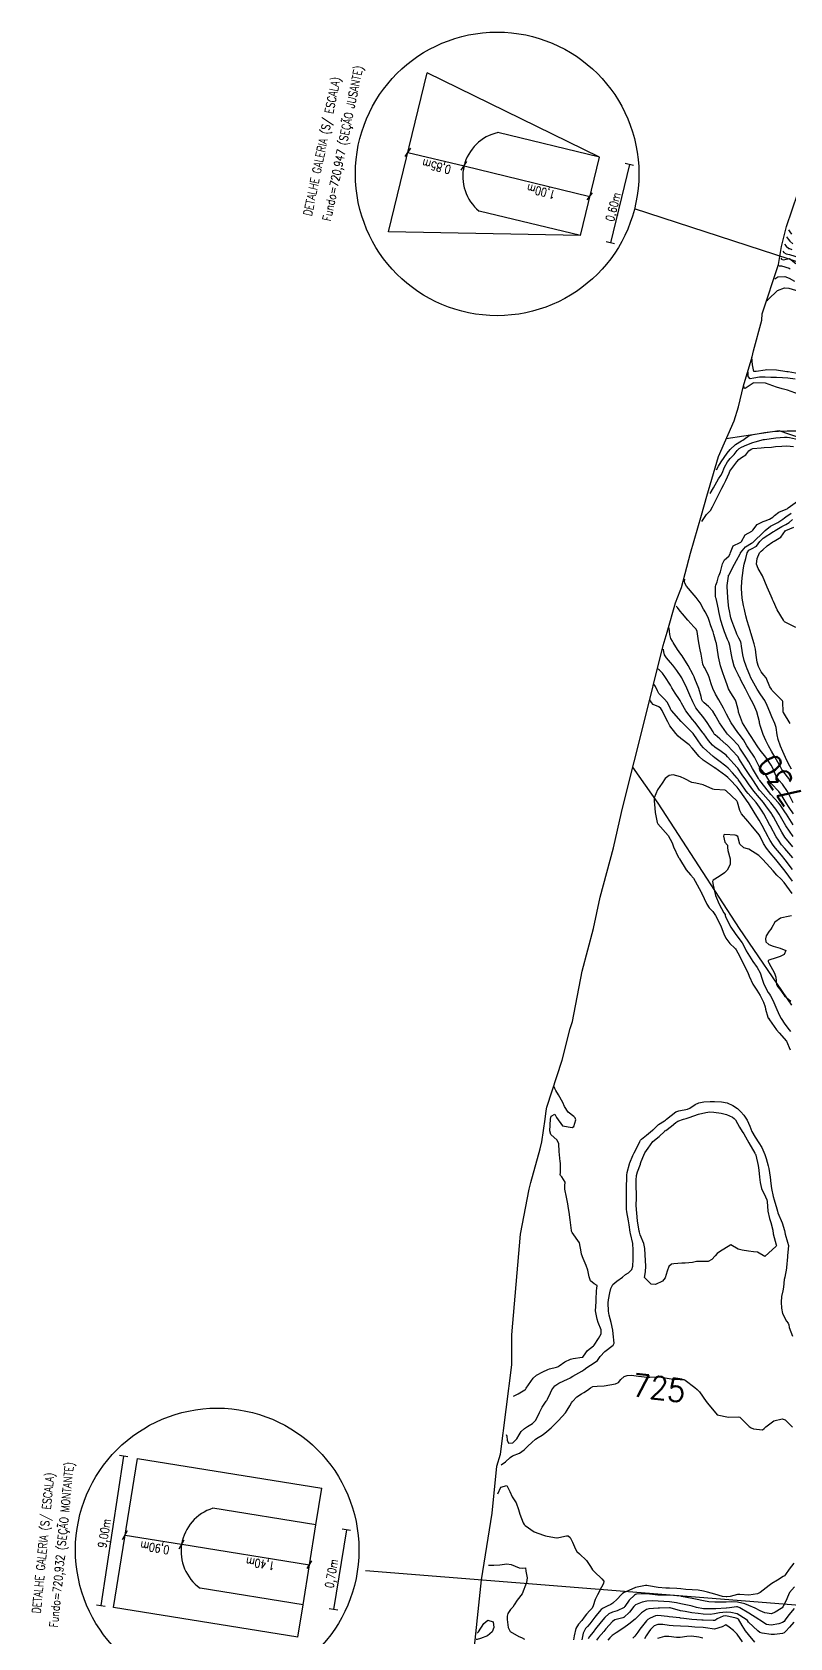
# Model space of a CAD drawing. Header units: metres. Extents: x 318500 to 325275, y 7408834 to 7428799.
# Drawn here: x 319852.5 to 319986.2, y 7413888.5 to 7414171.6 of the extents above; entities that cross this region are included whole.
import ezdxf
from ezdxf.enums import TextEntityAlignment as Align

# ---------------------------------------------------------------- set-up
doc = ezdxf.new("R2010")
doc.units = ezdxf.units.M
doc.header["$MEASUREMENT"] = 0
doc.linetypes.add('CONTINUO', pattern=[0])
for name, color, linetype in [('Area', 45, 'Continuous'), ('Cotas', 45, 'Continuous'), ('Curvas de Nivel 1m', 11, 'Continuous'), ('Curvas de Nivel 5m', 15, 'Continuous'), ('DETALHES', 45, 'Continuous'), ('TEXTO', 45, 'Continuous'), ('Vias Secundárias', 230, 'Continuous')]:
    doc.layers.add(name, color=color, linetype=linetype)
doc.styles.add('ROMANS', font='romans', dxfattribs={"height": 0.2})
doc.styles.add('Style-STANDARD', font='STANDARD.shx')

msp = doc.modelspace()

# ---------------------------------------------------------------- linework, layer by layer
at = {"layer": 'Area'}
msp.add_lwpolyline([(319930.2, 7413883.6), (319931.81, 7413898.71), (319933.71, 7413910.42), (319934.51, 7413918.71), (319935.14, 7413920.86), (319937.16, 7413936.62), (319937.17, 7413941.91), (319938.67, 7413959.66), (319940.22, 7413967.55), (319940.49, 7413968.73), (319942.14, 7413974.66), (319942.47, 7413975.91), (319943.07, 7413979.92), (319943.24, 7413981.36), (319943.36, 7413982.03), (319946.06, 7413990.33), (319947.47, 7413995.87), (319947.85, 7413997.13), (319949.59, 7414005.98), (319951.54, 7414013.53), (319952.72, 7414019.04), (319955.12, 7414027.72), (319956.48, 7414033.99), (319957.24, 7414036.86), (319960.29, 7414048.95), (319963.87, 7414063.4), (319964.55, 7414065.76), (319966.01, 7414070.94), (319966.86, 7414073.05), (319967.11, 7414073.67), (319968.65, 7414079.71), (319970.64, 7414086.4), (319971.57, 7414089.76), (319973.61, 7414096.72), (319976.4, 7414103.03), (319977.13, 7414105.47), (319978.05, 7414109.19), (319979.55, 7414114.29), (319979.76, 7414115.37), (319981.23, 7414120.79), (319981.31, 7414121.88), (319984.18, 7414130.59), (319984.72, 7414133.74), (319985.63, 7414137.26), (319987.6, 7414143.16)], dxfattribs=at)
at = {"layer": 'Curvas de Nivel 1m', "flags": 128}
for points, elevation in [([(319985.95, 7414136.7), (319986.19, 7414136.35), (319986.48, 7414135.96)], 723), ([(319985.61, 7414135.45), (319985.94, 7414134.99), (319986.17, 7414134.73), (319986.72, 7414134.23)], 724), ([(319984.62, 7414131.68), (319984.74, 7414131.52), (319985, 7414131.43), (319986.12, 7414131.67), (319987.25, 7414130.79)], 727), ([(319984.95, 7414132.93), (319985.14, 7414132.68), (319985.54, 7414132.48), (319986.13, 7414132.37), (319988, 7414131.76)], 726), ([(319983.53, 7414128.06), (319984.08, 7414128.43), (319985.31, 7414128.45), (319986.08, 7414128.16), (319987.05, 7414127.66)], 729), ([(319984.29, 7414130.42), (319984.33, 7414130.36), (319984.43, 7414130.33), (319984.75, 7414130.33), (319986.1, 7414129.94), (319986.27, 7414129.84)], 728), ([(319987.12, 7414110.37), (319985.84, 7414110.54), (319984.91, 7414110.62), (319983.84, 7414110.66), (319982.87, 7414110.68), (319981.84, 7414110.72), (319980.85, 7414110.73), (319979.84, 7414110.56), (319979.18, 7414110.43), (319978.87, 7414110.85), (319978.83, 7414111.67)], 729), ([(319987.71, 7414107.73), (319985.81, 7414108.43), (319984.82, 7414108.68), (319983.82, 7414108.95), (319981.9, 7414109.65), (319981.83, 7414109.66), (319979.87, 7414109.71), (319979.83, 7414109.71), (319979.73, 7414109.66), (319978.29, 7414108.72), (319978.16, 7414108.8), (319978.14, 7414109.07)], 728), ([(319972.16, 7414090.22), (319972.71, 7414091.22), (319973.6, 7414092.78), (319974.03, 7414093.41), (319974.25, 7414093.82), (319974.69, 7414094.87), (319975.19, 7414095.81), (319975.65, 7414096.39), (319976.35, 7414097.1), (319976.91, 7414097.78), (319977.28, 7414098.17), (319977.68, 7414098.4), (319978.63, 7414098.82), (319979.69, 7414099.23), (319980.1, 7414099.34), (319981.57, 7414099.72), (319981.7, 7414099.75), (319981.75, 7414099.76), (319983.7, 7414100.05), (319985.24, 7414100.13), (319985.7, 7414100.14), (319986.15, 7414100.11), (319987.7, 7414099.75)], 729), ([(319973.26, 7414094.38), (319973.63, 7414095.05), (319974.1, 7414095.82), (319975.16, 7414097.3), (319975.67, 7414097.98), (319976.59, 7414098.88), (319977.7, 7414099.52), (319977.88, 7414099.59), (319978.16, 7414099.77), (319979.05, 7414100.42), (319979.71, 7414100.62), (319980.76, 7414100.79), (319981.71, 7414100.94), (319983.14, 7414101.13), (319983.71, 7414101.19), (319984.18, 7414101.22), (319985.72, 7414101.26), (319987.31, 7414101.24)], 728), ([(319986.27, 7414039.65), (319984.92, 7414041.38), (319984.81, 7414041.55), (319984.75, 7414041.66), (319984.54, 7414042.05), (319983.64, 7414043.68), (319982.97, 7414044.78), (319982.44, 7414045.7), (319981.97, 7414046.68), (319981.51, 7414047.71), (319981.02, 7414049.13), (319980.86, 7414049.72), (319980.82, 7414049.94), (319980.35, 7414051.73), (319979.84, 7414052.97), (319979.44, 7414053.74), (319979.09, 7414054.38), (319978.37, 7414055.75), (319977.58, 7414057.31), (319977.35, 7414057.77), (319977.28, 7414057.91), (319977.14, 7414058.2), (319976.6, 7414059.22), (319976.38, 7414059.78), (319976.1, 7414060.87), (319975.89, 7414061.79), (319975.59, 7414063.42), (319975.51, 7414063.8), (319975.44, 7414064.01), (319975.23, 7414064.47), (319974.69, 7414065.81), (319974.36, 7414066.7), (319974.03, 7414067.81), (319973.68, 7414069.43), (319973.6, 7414069.82), (319973.31, 7414071.17), (319973.18, 7414071.68), (319973.14, 7414071.82), (319973.1, 7414072.05), (319973.09, 7414073.83), (319973.13, 7414074.06), (319973.36, 7414074.63), (319973.63, 7414075.57), (319973.72, 7414075.82), (319973.95, 7414076.39), (319974.35, 7414077.82), (319974.68, 7414078.54), (319975.42, 7414079.19), (319975.68, 7414079.55), (319975.75, 7414079.8), (319976.23, 7414081), (319977.46, 7414081.58), (319977.58, 7414081.65), (319977.69, 7414081.77), (319978.34, 7414082.9), (319979.48, 7414083.58), (319979.66, 7414083.75), (319980.46, 7414084.77), (319981.5, 7414085.26), (319981.84, 7414085.38), (319982.62, 7414085.7), (319983.19, 7414086.02), (319983.52, 7414086.32), (319984.28, 7414086.93), (319985.54, 7414087.44), (319985.7, 7414087.51), (319985.93, 7414087.66), (319987.55, 7414088.84)], 731), ([(319986.5, 7414041.64), (319985.9, 7414042.69), (319985.45, 7414043.65), (319984.97, 7414044.73), (319984.57, 7414045.67), (319984.16, 7414046.84), (319983.95, 7414047.68), (319983.76, 7414048.94), (319983.57, 7414049.68), (319983.05, 7414050.84), (319982.66, 7414051.7), (319982.22, 7414052.85), (319981.76, 7414053.71), (319981.09, 7414054.7), (319980.45, 7414055.73), (319979.56, 7414057.31), (319979.34, 7414057.74), (319979.14, 7414058.18), (319978.69, 7414059.28), (319978.51, 7414059.75), (319978.15, 7414060.78), (319977.89, 7414061.76), (319977.67, 7414063.31), (319977.63, 7414063.76), (319977.55, 7414064.09), (319977.23, 7414064.73), (319976.87, 7414065.41), (319976.72, 7414065.78), (319976.32, 7414066.85), (319975.96, 7414067.79), (319975.8, 7414068.31), (319975.49, 7414069.8), (319975.46, 7414069.96), (319975.31, 7414071.16), (319975.24, 7414071.8), (319975.24, 7414071.89), (319975.15, 7414073.8), (319975.16, 7414074), (319975.38, 7414075.62), (319975.4, 7414075.78), (319975.4, 7414075.8), (319975.42, 7414075.84), (319976.43, 7414077.78), (319976.77, 7414078.42), (319977.43, 7414079.57), (319977.49, 7414079.7), (319977.52, 7414079.77), (319978.39, 7414080.82), (319979.46, 7414081.44), (319979.65, 7414081.55), (319979.84, 7414081.74), (319981.48, 7414083.35), (319981.87, 7414083.71), (319982.76, 7414084.43), (319983.5, 7414084.79), (319984.11, 7414085.08), (319984.98, 7414085.68), (319985.28, 7414085.9), (319985.52, 7414086.09), (319986.45, 7414086.73)], 732), ([(319986.27, 7414049.65), (319985.06, 7414051.58), (319985.03, 7414051.66), (319984.95, 7414053.54), (319984.9, 7414053.66), (319983.11, 7414055.49), (319982.95, 7414055.69), (319982.68, 7414056.13), (319982.01, 7414057.71), (319981.64, 7414058.2), (319981.15, 7414058.79), (319980.66, 7414059.72), (319980.41, 7414060.49), (319980.27, 7414061.73), (319980.15, 7414062.79), (319979.91, 7414063.73), (319979.31, 7414065.67), (319979.28, 7414065.74), (319979.24, 7414065.87), (319978.66, 7414067.75), (319978.42, 7414068.62), (319978.18, 7414069.76), (319978.02, 7414070.48), (319977.78, 7414071.77), (319977.66, 7414073.46), (319977.67, 7414073.77), (319977.78, 7414075.36), (319977.84, 7414075.77), (319978.04, 7414077.11), (319978.15, 7414077.76), (319978.41, 7414078.76), (319978.69, 7414079.76), (319978.98, 7414080.21), (319979.44, 7414080.45), (319980.29, 7414080.9), (319980.93, 7414081.73), (319981.47, 7414082.31), (319983.29, 7414083.51), (319983.48, 7414083.6), (319983.53, 7414083.63), (319983.61, 7414083.69), (319984.77, 7414084.39), (319985.5, 7414084.76), (319986.07, 7414085.09), (319986.65, 7414085.65)], 733), ([(319987.25, 7414066.57), (319985.48, 7414067.45), (319985.27, 7414067.58), (319985.2, 7414067.66), (319985.08, 7414067.86), (319983.98, 7414069.68), (319983.31, 7414071.18), (319983.16, 7414071.54), (319983.09, 7414071.69), (319982.89, 7414072.13), (319982.18, 7414073.71), (319981.38, 7414075.72), (319980.63, 7414076.97), (319980.31, 7414077.74), (319980.42, 7414078.73), (319980.85, 7414079.73), (319981.14, 7414080.02), (319981.44, 7414080.28), (319982.19, 7414080.96), (319983.17, 7414081.69), (319983.46, 7414081.83), (319984.63, 7414082.52), (319985.41, 7414083.67), (319985.45, 7414083.71), (319985.48, 7414083.72), (319986.88, 7414084.26)], 734), ([(319986.82, 7414033.76), (319986.06, 7414034.87), (319985.57, 7414035.65), (319984.86, 7414036.85), (319984.23, 7414037.67), (319982.89, 7414039.09), (319982.47, 7414039.7), (319981.9, 7414040.69), (319981, 7414041.72), (319980.92, 7414041.83), (319979.99, 7414043.73), (319978.97, 7414045.21), (319978.62, 7414045.75), (319978.01, 7414046.77), (319977.25, 7414047.77), (319977, 7414048.07), (319975.83, 7414049.79), (319975.05, 7414051.32), (319974.82, 7414051.8), (319974.51, 7414052.36), (319973.7, 7414053.81), (319973.1, 7414054.86), (319972.62, 7414055.83), (319972.31, 7414056.64), (319971.94, 7414057.84), (319971.73, 7414058.42), (319971.16, 7414059.53), (319971.04, 7414059.73), (319970.98, 7414059.85), (319970.88, 7414060.14), (319970.54, 7414061.86), (319970.4, 7414062.67), (319970.16, 7414063.87), (319970.03, 7414064.67), (319969.85, 7414065.87), (319969.65, 7414066.28), (319969.25, 7414066.72), (319968.18, 7414067.89), (319967.29, 7414068.99), (319966.88, 7414069.49), (319966.38, 7414070.09), (319966.12, 7414070.37)], 729), ([(319986.79, 7414031.79), (319985.6, 7414033.65), (319985.29, 7414034.12), (319984.83, 7414034.8), (319984.47, 7414035.3), (319984.19, 7414035.67), (319982.86, 7414037.17), (319982.41, 7414037.7), (319980.9, 7414039.6), (319980.81, 7414039.72), (319980.65, 7414039.98), (319979.61, 7414041.73), (319978.94, 7414042.92), (319978.44, 7414043.75), (319977.4, 7414045.34), (319977.12, 7414045.77), (319977.06, 7414045.85), (319976.98, 7414045.95), (319976.09, 7414046.88), (319975.19, 7414047.8), (319975, 7414048.02), (319973.78, 7414049.81), (319973.05, 7414051.15), (319972.64, 7414051.83), (319971.87, 7414052.64), (319971.07, 7414053.31), (319970.82, 7414053.6), (319970.69, 7414053.86), (319970.53, 7414054.42), (319970.12, 7414055.86), (319969.45, 7414057.56), (319969.32, 7414057.88), (319969.27, 7414058), (319969.14, 7414058.25), (319968.27, 7414059.89), (319967.19, 7414061.6), (319966.98, 7414061.9), (319966.37, 7414062.74), (319965.63, 7414063.92), (319965.48, 7414064.18), (319965.23, 7414064.64), (319965.03, 7414065.34), (319964.89, 7414066.51)], 728), ([(319986.76, 7414029.77), (319985.52, 7414031.65), (319984.81, 7414032.83), (319984.3, 7414033.67), (319983.7, 7414034.55), (319982.85, 7414035.69), (319981.02, 7414037.72), (319980.87, 7414037.91), (319979.65, 7414039.73), (319978.91, 7414040.85), (319978.54, 7414041.37), (319978.29, 7414041.75), (319977.23, 7414043.48), (319977.06, 7414043.77), (319976.95, 7414043.91), (319975.18, 7414045.8), (319975.08, 7414045.9), (319974.98, 7414045.99), (319973.85, 7414046.96), (319973, 7414047.67), (319972.92, 7414047.75), (319972.87, 7414047.82), (319972.66, 7414048.17), (319971.64, 7414049.84), (319971.04, 7414050.67), (319970.03, 7414051.87), (319969.62, 7414052.43), (319969.08, 7414053.49), (319968.9, 7414053.88), (319968.74, 7414054.22), (319968.03, 7414055.89), (319967.14, 7414057.71), (319967.02, 7414057.9), (319966.24, 7414059.01), (319965.57, 7414059.92), (319965.17, 7414060.4), (319964.46, 7414061.22), (319964.11, 7414061.79), (319963.97, 7414062.27), (319963.9, 7414062.77)], 727), ([(319986.74, 7414027.93), (319985.33, 7414029.65), (319984.77, 7414030.48), (319984.12, 7414031.67), (319983.32, 7414033.18), (319983.03, 7414033.69), (319982.95, 7414033.82), (319982.82, 7414033.98), (319982.1, 7414034.97), (319981.55, 7414035.71), (319980.85, 7414036.54), (319979.83, 7414037.73), (319978.89, 7414039.05), (319978.42, 7414039.75), (319977.79, 7414040.64), (319977.01, 7414041.77), (319976.92, 7414041.89), (319975.23, 7414043.8), (319974.95, 7414044.06), (319974.08, 7414044.7), (319972.97, 7414045.48), (319972.58, 7414045.83), (319971.84, 7414046.69), (319971, 7414047.82), (319970.91, 7414047.94), (319969.46, 7414049.87), (319969.04, 7414050.38), (319967.85, 7414051.89), (319967.07, 7414053.25), (319966.86, 7414053.69), (319966.74, 7414053.91), (319966, 7414055.01), (319965.41, 7414055.93), (319965.12, 7414056.4), (319964.15, 7414057.94), (319963.71, 7414058.52), (319963.15, 7414059.11), (319962.98, 7414059.27)], 726), ([(319986.68, 7414023.94), (319985.39, 7414025.65), (319984.72, 7414026.45), (319983.66, 7414027.68), (319983.27, 7414028.2), (319982.75, 7414029.01), (319982.5, 7414029.44), (319982.36, 7414029.7), (319981.93, 7414030.55), (319981.32, 7414031.71), (319980.8, 7414032.61), (319980.08, 7414033.73), (319978.88, 7414035.7), (319978.85, 7414035.74), (319977.44, 7414037.76), (319976.88, 7414038.46), (319975.59, 7414039.79), (319975.25, 7414040.14), (319974.91, 7414040.44), (319972.95, 7414041.82), (319972.92, 7414041.84), (319972.86, 7414041.89), (319970.94, 7414043.2), (319970.18, 7414043.86), (319968.97, 7414045.34), (319968.43, 7414045.89), (319966.99, 7414047.01), (319966.52, 7414047.44), (319966.11, 7414047.91), (319965.02, 7414049.28), (319964.67, 7414049.94), (319964.35, 7414050.63), (319963.69, 7414051.95), (319963.44, 7414052.33), (319963.07, 7414052.61), (319962.12, 7414053.02), (319961.77, 7414053.36), (319961.64, 7414053.65), (319961.54, 7414053.79)], 724), ([(319986.66, 7414021.88), (319985.35, 7414023.65), (319984.69, 7414024.5), (319983.72, 7414025.67), (319982.73, 7414026.85), (319982.06, 7414027.7), (319981.55, 7414028.51), (319980.96, 7414029.72), (319980.76, 7414030.05), (319979.4, 7414031.73), (319978.8, 7414032.44), (319977.66, 7414033.76), (319977.36, 7414034.3), (319976.98, 7414035.77), (319976.84, 7414036.04), (319974.95, 7414037.8), (319974.87, 7414037.86), (319974.77, 7414037.9), (319972.87, 7414038), (319972.61, 7414038.09), (319970.89, 7414038.88), (319969.64, 7414039.12), (319968.89, 7414039.28), (319967.66, 7414039.89), (319966.9, 7414040.29), (319965.59, 7414040.6), (319964.91, 7414040.51), (319964.2, 7414039.94), (319963.7, 7414039.13), (319962.87, 7414037.96), (319962.26, 7414036.55), (319962.27, 7414035.97), (319962.34, 7414035.47), (319962.44, 7414033.96), (319962.79, 7414032.23), (319962.94, 7414031.96), (319964.76, 7414029.93), (319965.45, 7414028.62), (319965.69, 7414027.92), (319966.58, 7414026.03), (319966.66, 7414025.9), (319966.71, 7414025.82), (319967.9, 7414023.89), (319968.67, 7414022.99), (319969.21, 7414022.42), (319969.51, 7414021.87), (319970.57, 7414019.92), (319970.61, 7414019.85), (319970.63, 7414019.8), (319971.57, 7414017.84), (319971.96, 7414017.19), (319972.59, 7414016.5), (319973.09, 7414015.81), (319973.68, 7414014.69), (319974.06, 7414013.8), (319974.53, 7414012.58), (319974.92, 7414011.79), (319975.61, 7414010.88), (319976.5, 7414010.07), (319976.64, 7414009.91), (319976.73, 7414009.77), (319977.05, 7414009.21), (319977.81, 7414007.75), (319978.45, 7414006.43), (319978.79, 7414005.74), (319979.04, 7414005.13), (319979.68, 7414003.73), (319980.4, 7414002.66), (319980.98, 7414001.71), (319981.55, 7414000.53), (319981.83, 7413999.7), (319981.93, 7413999.28), (319982.34, 7413997.9), (319982.39, 7413997.74), (319982.41, 7413997.69), (319982.59, 7413997.43), (319983.83, 7413995.67), (319984.3, 7413995.14), (319985.61, 7413993.65), (319986.27, 7413992.15)], 723), ([(319986.63, 7414019.7), (319985.2, 7414021.65), (319984.67, 7414022.24), (319983.91, 7414022.91), (319983.25, 7414023.68), (319982.69, 7414024.35), (319981.41, 7414025.71), (319980.72, 7414026.39), (319978.97, 7414027.51), (319978.74, 7414027.59), (319978.07, 7414027.75), (319977.36, 7414028.37), (319977.01, 7414029.77), (319976.76, 7414029.93), (319976.57, 7414029.96), (319974.76, 7414030.12), (319974.54, 7414030.03), (319974.49, 7414029.8), (319974.75, 7414028.75), (319975.19, 7414028.24), (319975.2, 7414027.79), (319975.26, 7414027.26), (319975.69, 7414025.79), (319975.69, 7414024.79), (319975.12, 7414023.79), (319974.68, 7414023.32), (319973.76, 7414022.71), (319972.66, 7414022.07), (319972.55, 7414021.82), (319972.65, 7414021.14), (319972.94, 7414019.82), (319973.08, 7414019.36), (319973.75, 7414017.81), (319974.58, 7414016.27), (319974.77, 7414015.98), (319974.79, 7414015.8), (319974.89, 7414015.49), (319975.79, 7414013.78), (319976.53, 7414012.63), (319977.22, 7414011.76), (319977.77, 7414011), (319978.43, 7414009.74), (319978.5, 7414009.61), (319979.68, 7414007.73), (319980.45, 7414006.65), (319980.99, 7414005.71), (319981.31, 7414004.59), (319981.59, 7414003.7), (319982.4, 7414002.25), (319982.64, 7414001.93), (319982.79, 7414001.68), (319983.19, 7414000.87), (319983.75, 7413999.67), (319983.93, 7413999.24), (319984.35, 7413998.21), (319984.64, 7413997.66), (319985.3, 7413996.67), (319986.09, 7413995.64), (319986.31, 7413995.34)], 722), ([(319986.47, 7414015.75), (319985.9, 7414015.65), (319984.8, 7414015.43), (319984.58, 7414015.37), (319983.58, 7414014.66), (319983, 7414013.68), (319982.82, 7414013.41), (319982.54, 7414013.06), (319982.02, 7414012.2), (319981.88, 7414011.7), (319981.97, 7414011.15), (319982.51, 7414010.73), (319983.25, 7414010.42), (319984.5, 7414010.04), (319985.5, 7414009.65), (319985.2, 7414008.94), (319984.48, 7414008.61), (319983.8, 7414008.35), (319982.47, 7414007.92), (319982.36, 7414007.81), (319982.38, 7414007.69), (319982.47, 7414007.44), (319983.49, 7414005.67), (319983.72, 7414004.96), (319983.85, 7414003.67), (319984.04, 7414003.29), (319984.41, 7414002.81), (319985.24, 7414001.65), (319986.38, 7414000.73)], 721), ([(319937.44, 7413931.08), (319938.25, 7413931.46), (319939.46, 7413932.16), (319939.51, 7413932.19), (319939.56, 7413932.25), (319939.7, 7413932.49), (319940.9, 7413934.23), (319941.49, 7413934.76), (319942.65, 7413935.36), (319943.5, 7413935.75), (319943.83, 7413935.87), (319945.03, 7413936.17), (319945.38, 7413936.3), (319945.51, 7413936.4), (319946.53, 7413937.15), (319947.53, 7413937.6), (319947.96, 7413937.71), (319949.54, 7413937.92), (319949.67, 7413937.97), (319949.79, 7413938.11), (319950.52, 7413939.13), (319951.56, 7413939.96), (319951.69, 7413940.09), (319952.45, 7413941.21), (319952.9, 7413942.07), (319952.9, 7413942.77), (319952.41, 7413944.08), (319952.19, 7413944.64), (319951.92, 7413946.09), (319952.02, 7413947.73), (319952.04, 7413948.08), (319952.08, 7413949.69), (319952.16, 7413950.08), (319952.19, 7413950.57), (319951.71, 7413950.87), (319951.03, 7413951.42), (319950.81, 7413952.1), (319950.55, 7413953.29), (319950.3, 7413954.11), (319949.77, 7413955.37), (319949.46, 7413956.12), (319949.38, 7413956.53), (319949.1, 7413958.13), (319947.83, 7413959.94), (319947.71, 7413960.14), (319947.69, 7413960.29), (319947.47, 7413962.15), (319947.25, 7413963.53), (319947.17, 7413964.15), (319947.05, 7413964.99), (319946.81, 7413966.16), (319946.5, 7413967.59), (319946.52, 7413968.16), (319946.58, 7413968.8), (319945.96, 7413969.72), (319945.73, 7413969.95), (319945.69, 7413970.17), (319945.72, 7413970.42), (319945.74, 7413972.17), (319945.71, 7413972.46), (319945.5, 7413974.18), (319945.43, 7413975.58), (319945.15, 7413976.18), (319944.05, 7413977.18), (319943.88, 7413977.83), (319944, 7413979.9), (319944.1, 7413980.44), (319944.73, 7413980.81), (319945.02, 7413980.19), (319946.08, 7413978.76), (319947.8, 7413978.42), (319948.08, 7413978.64), (319948.45, 7413979.78), (319948.34, 7413980.14), (319948.1, 7413980.38), (319947.11, 7413981.15), (319946.47, 7413982.16), (319946.13, 7413982.87), (319945.41, 7413984.18), (319944.95, 7413984.97), (319944.74, 7413985.34), (319944.63, 7413985.58)], 723), ([(319936.16, 7413924.3), (319936.28, 7413924), (319936.36, 7413923.34), (319936.58, 7413922.78), (319937.33, 7413922.84), (319938.04, 7413923.56), (319938.46, 7413924.26), (319938.79, 7413924.82), (319939.37, 7413925.38), (319939.9, 7413925.72), (319940.78, 7413926.23), (319941.39, 7413926.85), (319942.05, 7413928.21), (319942.5, 7413929.11), (319943.23, 7413930.19), (319943.31, 7413930.32), (319943.44, 7413930.53), (319944, 7413931.64), (319944.22, 7413932.18), (319944.73, 7413932.91), (319945.47, 7413933.39), (319947.1, 7413934.15), (319947.37, 7413934.26), (319947.48, 7413934.31), (319947.93, 7413934.58), (319949.5, 7413935.48), (319949.89, 7413935.72), (319950.41, 7413936.1), (319951.05, 7413936.56), (319951.52, 7413936.83), (319952.25, 7413937.35), (319952.76, 7413938.07), (319953.55, 7413938.95), (319955.01, 7413940.04), (319955.19, 7413940.41), (319955.05, 7413942.04), (319954.96, 7413942.68), (319954.71, 7413944.05), (319954.35, 7413945.33), (319954.21, 7413946.05), (319954.18, 7413947.54), (319954.22, 7413948.05), (319954.45, 7413949.29), (319954.63, 7413950.05), (319954.99, 7413950.77), (319955.71, 7413951.32), (319956.7, 7413952.03), (319957.24, 7413952.5), (319957.73, 7413952.84), (319958.32, 7413953.42), (319958.53, 7413954), (319958.59, 7413955.17), (319958.59, 7413956), (319958.58, 7413956.79), (319958.48, 7413958), (319958.07, 7413959.77), (319958.01, 7413960.01), (319957.85, 7413961.26), (319957.73, 7413962.01), (319957.43, 7413963.57), (319957.39, 7413964.02), (319957.39, 7413964.52), (319957.36, 7413966.02), (319957.36, 7413966.58), (319957.4, 7413968.02), (319957.43, 7413969.49), (319957.44, 7413970.02), (319957.49, 7413970.49), (319957.9, 7413972.01), (319957.92, 7413972.08), (319957.99, 7413972.22), (319958.52, 7413973.5), (319958.73, 7413974), (319959.49, 7413975.44), (319959.73, 7413975.98), (319959.84, 7413976.18), (319960.05, 7413976.36), (319960.94, 7413977.09), (319961.99, 7413977.96), (319962.04, 7413978), (319962.07, 7413978.04), (319963.06, 7413978.97), (319964.1, 7413979.64), (319964.27, 7413979.75), (319964.47, 7413979.92), (319966.11, 7413981.18), (319966.62, 7413981.39), (319968.12, 7413981.69), (319968.56, 7413981.87), (319969.48, 7413982.5), (319970.13, 7413982.77), (319971.02, 7413982.95), (319972.14, 7413983.04), (319972.91, 7413983.04), (319974.14, 7413982.98), (319975.15, 7413982.77), (319976.13, 7413982.34), (319976.94, 7413981.76), (319977.57, 7413981.2), (319978.11, 7413980.63), (319978.7, 7413979.73), (319979.13, 7413978.69), (319979.51, 7413977.73), (319980.06, 7413976.74), (319980.74, 7413975.71), (319981.23, 7413974.9), (319981.77, 7413973.69), (319982.01, 7413972.97), (319982.39, 7413971.68), (319982.48, 7413971.19), (319982.7, 7413969.68), (319982.84, 7413968.56), (319982.96, 7413967.67), (319983.28, 7413966.3), (319983.46, 7413965.67), (319983.89, 7413964.09), (319984.01, 7413963.66), (319984.11, 7413963.42), (319984.86, 7413961.65), (319985.24, 7413960.25), (319985.37, 7413959.64), (319985.81, 7413958.24), (319985.95, 7413957.64), (319985.78, 7413955.82), (319985.76, 7413955.66), (319985.76, 7413955.64), (319985.63, 7413953.76), (319985.62, 7413953.64), (319985.29, 7413952.08), (319985.21, 7413951.65), (319985.08, 7413950.27), (319984.95, 7413949.65), (319984.72, 7413948.62), (319984.65, 7413947.65), (319984.72, 7413946.59), (319984.93, 7413945.65), (319985.63, 7413944.29), (319985.92, 7413943.93), (319986.02, 7413943.63), (319986.06, 7413943.19), (319986.64, 7413941.62)], 724), ([(319934.72, 7413913.87), (319935.23, 7413915.03), (319936.29, 7413915.34), (319936.8, 7413914.28), (319937.21, 7413913.35), (319937.92, 7413912.26), (319938.36, 7413911.07), (319938.59, 7413910.26), (319939.14, 7413908.74), (319939.32, 7413908.42), (319939.51, 7413908.24), (319941.12, 7413907.18), (319942.76, 7413906.55), (319943.11, 7413906.47), (319944.71, 7413906.17), (319945.11, 7413906.11), (319945.17, 7413906.11), (319945.44, 7413906.17), (319946.79, 7413906.47), (319947.11, 7413906.42), (319947.48, 7413906.13), (319947.89, 7413905.33), (319948.41, 7413904.12), (319948.64, 7413903.69), (319949.07, 7413903.25), (319950.32, 7413902.1), (319951.04, 7413901.04), (319951.4, 7413900.45), (319951.73, 7413900.08), (319953.01, 7413898.89), (319953.39, 7413898.44), (319953.33, 7413898.05), (319952.99, 7413897.37), (319952.28, 7413896.07), (319951.84, 7413895.2), (319951.49, 7413894.08), (319951.31, 7413893.72), (319950.94, 7413893.28), (319950.36, 7413892.66), (319949.94, 7413892.1), (319949.48, 7413891.53), (319948.91, 7413890.86), (319948.47, 7413890.12), (319948.17, 7413888.83), (319948.02, 7413888.12)], 726), ([(319933.04, 7413901.3), (319934.01, 7413901.28), (319935.05, 7413901.34), (319936.27, 7413901.51), (319937.05, 7413901.41), (319938.46, 7413900.83), (319939.04, 7413900.72), (319939.6, 7413900.8), (319939.63, 7413900.24), (319939.85, 7413899.07), (319939.73, 7413898.24), (319938.98, 7413896.25), (319938.1, 7413895.13), (319937.6, 7413894.26), (319937.34, 7413893.87), (319936.94, 7413893.43), (319936.45, 7413892.76), (319936.34, 7413892.28), (319936.33, 7413891.7), (319936.52, 7413890.28), (319936.89, 7413889.6), (319938.42, 7413888.71), (319938.87, 7413888.53), (319939.39, 7413888.24)], 727), ([(319987, 7413897.46), (319986.13, 7413896.48), (319985.77, 7413895.62), (319985.54, 7413895.06), (319984.95, 7413893.93), (319984.84, 7413893.75), (319984.68, 7413893.63), (319983.62, 7413892.97), (319982.94, 7413892.7), (319981.76, 7413892.85), (319980.94, 7413893.25), (319980.1, 7413893.7), (319978.96, 7413894.19), (319978.26, 7413894.43), (319976.97, 7413894.76), (319975.92, 7413894.8), (319974.96, 7413894.74), (319973.99, 7413894.75), (319972.96, 7413894.78), (319971.93, 7413894.84), (319970.97, 7413894.96), (319969.56, 7413895.26), (319968.97, 7413895.39), (319967.06, 7413895.78), (319966.98, 7413895.8), (319966.26, 7413895.88), (319965.09, 7413896), (319964.98, 7413896.01), (319963.03, 7413895.98), (319962.98, 7413895.99), (319962.92, 7413895.99), (319960.98, 7413896.22), (319959.14, 7413896.14), (319958.98, 7413896.1), (319958.79, 7413895.98), (319957.87, 7413895.09), (319957.11, 7413894.01), (319957.04, 7413893.92), (319956.95, 7413893.84), (319955.74, 7413893.22), (319954.93, 7413892.97), (319954.28, 7413892.69), (319953.55, 7413892.05), (319952.91, 7413891.3), (319951.93, 7413890.07), (319951.48, 7413889.49), (319950.88, 7413888.69), (319950.65, 7413888.31)], 724), ([(319986.94, 7413893.62), (319986.05, 7413892.5), (319985.39, 7413891.63), (319985.17, 7413891.37), (319984.92, 7413891.18), (319984.23, 7413890.96), (319982.91, 7413890.71), (319982.08, 7413890.84), (319980.92, 7413891.57), (319980.74, 7413891.69), (319978.94, 7413892.82), (319977.4, 7413893.73), (319976.95, 7413893.91), (319976.77, 7413893.93), (319975.54, 7413893.76), (319975.02, 7413893.7), (319974.95, 7413893.7), (319973.14, 7413893.59), (319972.95, 7413893.58), (319971.18, 7413893.58), (319970.95, 7413893.6), (319969.73, 7413893.84), (319968.95, 7413894.02), (319968.73, 7413894.08), (319966.96, 7413894.46), (319966.23, 7413894.62), (319964.96, 7413894.83), (319963.99, 7413894.89), (319962.96, 7413894.91), (319961.94, 7413894.97), (319960.97, 7413894.95), (319960.15, 7413894.78), (319958.95, 7413894.26), (319958.8, 7413894.13), (319958.7, 7413893.98), (319957.94, 7413892.99), (319956.92, 7413892.06), (319956.88, 7413892.05), (319956.74, 7413892.01), (319955.32, 7413891.62), (319954.91, 7413891.36), (319953.74, 7413890.05), (319953.36, 7413889.59), (319952.89, 7413889.07), (319952.43, 7413888.51), (319952.12, 7413888.07)], 723), ([(319986.92, 7413891.2), (319986.16, 7413890.36), (319985.48, 7413889.62), (319985.18, 7413889.34), (319984.89, 7413889.22), (319983.5, 7413889.04), (319982.89, 7413889.03), (319981.3, 7413889.28), (319980.9, 7413889.42), (319980.53, 7413889.69), (319978.92, 7413891.25), (319978.71, 7413891.51), (319978.52, 7413891.72), (319976.93, 7413892.67), (319975.79, 7413892.91), (319974.94, 7413892.97), (319973.82, 7413892.9), (319972.93, 7413892.69), (319972.14, 7413892.59), (319970.93, 7413892.65), (319970.03, 7413892.74), (319968.94, 7413892.87), (319967.72, 7413893.08), (319966.94, 7413893.25), (319965.08, 7413893.76), (319964.95, 7413893.78), (319963.18, 7413893.7), (319962.95, 7413893.69), (319961.34, 7413893.55), (319960.94, 7413893.43), (319960.04, 7413892.86), (319959.14, 7413891.98), (319958.92, 7413891.76), (319957.78, 7413890.87), (319956.9, 7413890.21), (319956.78, 7413890.14), (319956.56, 7413890.01), (319955.58, 7413889.34), (319954.88, 7413888.87), (319954.46, 7413888.46), (319954.08, 7413888.04)], 722), ([(319931.08, 7413889.31), (319931.13, 7413889.32), (319931.28, 7413889.52), (319932.22, 7413890.97), (319932.91, 7413891.57), (319933.87, 7413891.27), (319933.98, 7413890.31), (319933.67, 7413889.53), (319932.88, 7413888.83), (319931.64, 7413888.34), (319931.04, 7413888.18), (319930.87, 7413888.15)], 728), ([(319980.01, 7413887.7), (319978.89, 7413889.06), (319978.38, 7413889.72), (319977.8, 7413890.61), (319977.12, 7413891.74), (319976.92, 7413891.9), (319976.71, 7413891.96), (319974.93, 7413892.32), (319974.41, 7413892.29), (319973.37, 7413891.79), (319973.11, 7413891.59), (319972.92, 7413891.53), (319972.66, 7413891.54), (319970.92, 7413891.55), (319970.65, 7413891.56), (319968.92, 7413891.68), (319967.51, 7413891.86), (319966.92, 7413891.96), (319966.81, 7413891.98), (319964.92, 7413892.17), (319964.63, 7413892.2), (319962.93, 7413892.41), (319962.5, 7413892.36), (319961.56, 7413891.94), (319961.16, 7413891.7), (319960.92, 7413891.48), (319959.76, 7413889.97), (319959.41, 7413889.46), (319958.88, 7413888.76), (319958.48, 7413888.38)], 721), ([(319970.88, 7413888.38), (319970.14, 7413888.57), (319968.88, 7413888.73), (319968.02, 7413888.72), (319966.88, 7413888.55), (319966.22, 7413888.54), (319964.88, 7413888.68), (319964.09, 7413888.7), (319962.88, 7413888.36)], 719)]:
    msp.add_lwpolyline(points, dxfattribs=dict(at, elevation=elevation))
at = {"layer": 'Curvas de Nivel 5m', "flags": 128}
for points, elevation in [([(319985.28, 7414134.19), (319985.54, 7414133.84), (319986.03, 7414133.43), (319986.15, 7414133.39), (319986.57, 7414133.24)], 725), ([(319982.18, 7414124.19), (319982.37, 7414124.4), (319984.04, 7414126.01), (319985.27, 7414126.46), (319986.05, 7414126.39), (319987.78, 7414125.91)], 730), ([(319987.85, 7414111.3), (319985.88, 7414111.65), (319985.86, 7414111.65), (319985.69, 7414111.67), (319983.86, 7414111.98), (319982.16, 7414112.01), (319981.86, 7414111.98), (319980.24, 7414111.74), (319979.89, 7414111.72), (319979.86, 7414111.71), (319979.59, 7414112.91), (319979.52, 7414114.27)], 730), ([(319970.65, 7414085.28), (319971.52, 7414086.54), (319972.18, 7414087.19), (319972.57, 7414087.84), (319973.5, 7414089.77), (319973.56, 7414089.88), (319974.23, 7414091.17), (319974.54, 7414091.82), (319974.92, 7414092.49), (319975.47, 7414093.8), (319975.62, 7414094.14), (319976.82, 7414095.78), (319977.2, 7414096.22), (319977.65, 7414096.58), (319978.41, 7414097.01), (319978.98, 7414097.76), (319979.39, 7414098.04), (319979.68, 7414098.12), (319981.13, 7414098.28), (319981.68, 7414098.32), (319982.97, 7414098.41), (319983.68, 7414098.49), (319984.78, 7414098.58), (319985.68, 7414098.59), (319986.83, 7414098.5)], 730), ([(319986.79, 7414035.69), (319985.81, 7414037.65), (319984.89, 7414038.95), (319984.27, 7414039.67), (319983.74, 7414040.51), (319983.24, 7414041.69), (319982.93, 7414042.29), (319981.95, 7414043.71), (319980.97, 7414044.98), (319980.42, 7414045.73), (319979.37, 7414047.36), (319979.13, 7414047.74), (319979, 7414047.92), (319977.85, 7414049.76), (319977.16, 7414051.66), (319977.15, 7414051.77), (319977.13, 7414051.84), (319977.06, 7414052.13), (319976.76, 7414053.45), (319976.62, 7414053.78), (319975.79, 7414055.1), (319975.4, 7414055.8), (319975.12, 7414056.48), (319974.67, 7414057.8), (319974.37, 7414058.59), (319973.94, 7414059.81), (319973.6, 7414061.4), (319973.54, 7414061.82), (319973.25, 7414063.79), (319973.24, 7414063.82), (319973.22, 7414063.89), (319972.79, 7414065.38), (319972.65, 7414065.83), (319972.28, 7414066.86), (319971.95, 7414067.84), (319971.78, 7414068.34), (319971.29, 7414069.36), (319971.1, 7414069.66), (319970.99, 7414069.85), (319970.38, 7414070.93), (319969.66, 7414071.87), (319969.33, 7414072.27), (319968, 7414073.89), (319967.74, 7414074.28), (319967.65, 7414074.48), (319967.63, 7414074.69), (319967.66, 7414075.09)], 730), ([(319986.72, 7414025.99), (319985.29, 7414027.65), (319984.75, 7414028.3), (319984.17, 7414029.08), (319983.8, 7414029.67), (319982.79, 7414031.56), (319982.72, 7414031.69), (319982.64, 7414031.84), (319981.62, 7414033.71), (319981.32, 7414034.2), (319980.83, 7414034.94), (319980.24, 7414035.73), (319978.86, 7414037.31), (319978.52, 7414037.75), (319977.61, 7414039.04), (319977.11, 7414039.77), (319977.02, 7414039.89), (319976.9, 7414040.05), (319976.1, 7414040.97), (319975.32, 7414041.79), (319974.93, 7414042.15), (319973.66, 7414043.09), (319972.95, 7414043.6), (319972.67, 7414043.82), (319970.97, 7414045.4), (319970.58, 7414045.86), (319969.92, 7414046.8), (319969.13, 7414047.88), (319969, 7414048.03), (319967.15, 7414049.9), (319967.03, 7414050.03), (319965.33, 7414051.93), (319965.22, 7414052.09), (319965.07, 7414052.43), (319964.55, 7414053.42), (319964.11, 7414053.94), (319963.1, 7414054.98), (319962.84, 7414055.43), (319962.52, 7414056.17), (319962.26, 7414056.53)], 725), ([(319935.28, 7413918.96), (319936.07, 7413919.5), (319936.84, 7413920.28), (319937.3, 7413920.55), (319938.52, 7413921.05), (319939.31, 7413921.59), (319939.98, 7413922.24), (319940.66, 7413922.9), (319941.34, 7413923.48), (319941.78, 7413923.78), (319942.54, 7413924.2), (319943.01, 7413924.54), (319943.36, 7413924.87), (319944.08, 7413925.48), (319944.79, 7413926.18), (319945.09, 7413926.47), (319945.39, 7413926.77), (319946.62, 7413928.15), (319946.95, 7413928.6), (319947.42, 7413929.35), (319947.69, 7413929.87), (319947.85, 7413930.13), (319948.6, 7413930.97), (319949.45, 7413931.5), (319949.86, 7413931.7), (319950.49, 7413932.1), (319951.03, 7413932.53), (319951.47, 7413932.75), (319952.22, 7413932.84), (319953.47, 7413932.92), (319954.47, 7413933.05), (319955.47, 7413933.25), (319956, 7413933.5), (319956.41, 7413934.02), (319956.97, 7413934.54), (319957.49, 7413934.71), (319958.26, 7413934.77), (319959.49, 7413934.61), (319961.03, 7413934.41), (319961.49, 7413934.41), (319962.95, 7413934.47), (319963.49, 7413934.42), (319965.28, 7413934.11), (319965.48, 7413934.08), (319967.35, 7413934), (319967.48, 7413933.99), (319967.75, 7413933.87), (319969.47, 7413932.58), (319969.86, 7413932.24), (319970.25, 7413931.84), (319971.43, 7413930.14), (319971.68, 7413929.82), (319973.4, 7413927.79), (319975.4, 7413927.39), (319977.1, 7413927.44), (319977.4, 7413927.34), (319978.23, 7413926.57), (319979.04, 7413925.72), (319979.38, 7413925.47), (319979.77, 7413925.31), (319981.37, 7413925.14), (319981.69, 7413925.37), (319981.95, 7413925.68), (319983.39, 7413926.7), (319984.85, 7413927.09), (319985.39, 7413926.9), (319986.68, 7413925.62)], 725), ([(319986.91, 7413901.61), (319986.09, 7413900.57), (319985.41, 7413899.63), (319985.24, 7413899.42), (319985.02, 7413899.26), (319984.01, 7413898.65), (319983.01, 7413898.06), (319982.77, 7413897.89), (319982.53, 7413897.67), (319980.99, 7413896.44), (319980.48, 7413896.2), (319978.98, 7413896), (319977.36, 7413896.11), (319976.98, 7413896.08), (319975.65, 7413895.76), (319975.07, 7413895.67), (319974.98, 7413895.67), (319974.35, 7413895.78), (319972.98, 7413896.17), (319971.69, 7413896.52), (319970.99, 7413896.68), (319970.01, 7413896.85), (319968.99, 7413896.9), (319967.88, 7413896.98), (319966.99, 7413897.1), (319966.29, 7413897.17), (319964.99, 7413897.2), (319964.3, 7413897.22), (319962.99, 7413897.35), (319961.28, 7413897.66), (319961, 7413897.7), (319960.73, 7413897.69), (319958.99, 7413897.32), (319957.78, 7413896.79), (319956.98, 7413896.43), (319956.7, 7413896.29), (319956.42, 7413896.02), (319955.73, 7413895.26), (319954.96, 7413894.6), (319954.62, 7413894.37), (319954, 7413894.04), (319953.29, 7413893.71), (319952.94, 7413893.45), (319952.3, 7413892.7), (319951.83, 7413892.08), (319950.91, 7413890.94), (319950.5, 7413890.49), (319950.17, 7413890.1), (319949.73, 7413889.26), (319949.48, 7413888.1)], 725), ([(319977.82, 7413887.73), (319976.89, 7413889.12), (319976.24, 7413889.75), (319975.52, 7413890.37), (319974.91, 7413890.75), (319974.29, 7413890.39), (319972.9, 7413890), (319971.32, 7413890.23), (319970.9, 7413890.28), (319969.42, 7413890.36), (319968.91, 7413890.4), (319968.3, 7413890.46), (319966.91, 7413890.53), (319965.62, 7413890.6), (319964.91, 7413890.66), (319963.79, 7413890.79), (319962.91, 7413890.81), (319962.28, 7413890.56), (319961.62, 7413889.94), (319961.31, 7413889.52), (319960.88, 7413888.81), (319960.57, 7413888.26)], 720)]:
    msp.add_lwpolyline(points, dxfattribs=dict(at, elevation=elevation))
at = {"layer": 'Curvas de Nivel 5m', "elevation": 725, "flags": 128}
msp.add_lwpolyline([(319976.39, 7413980.05), (319976.61, 7413979.76), (319977.34, 7413978.49), (319977.79, 7413977.74), (319978.06, 7413977.3), (319978.99, 7413975.73), (319980.02, 7413973.92), (319980.1, 7413973.8), (319980.13, 7413973.72), (319980.18, 7413973.55), (319980.62, 7413971.71), (319980.75, 7413970.94), (319980.87, 7413969.71), (319980.98, 7413968.73), (319981.22, 7413967.7), (319981.92, 7413966.19), (319982.13, 7413965.69), (319982.2, 7413965.39), (319982.33, 7413963.68), (319982.59, 7413962.4), (319982.85, 7413961.68), (319983.18, 7413960.33), (319983.27, 7413959.67), (319983.8, 7413957.75), (319983.82, 7413957.66), (319983.82, 7413957.64), (319983.8, 7413957.52), (319981.78, 7413955.69), (319980.52, 7413956.44), (319979.79, 7413956.52), (319978.91, 7413956.61), (319977.79, 7413956.83), (319977.06, 7413957.01), (319975.8, 7413957.77), (319973.79, 7413956.53), (319973.37, 7413956.22), (319973.01, 7413955.81), (319972.43, 7413955.15), (319971.77, 7413954.82), (319970.78, 7413954.82), (319969.76, 7413954.8), (319969.01, 7413954.61), (319967.76, 7413954.5), (319967.14, 7413954.5), (319965.76, 7413954.43), (319965.33, 7413954.33), (319964.86, 7413953.91), (319964.55, 7413953.11), (319964.2, 7413951.92), (319963.71, 7413951.34), (319962.51, 7413950.75), (319961.71, 7413950.8), (319960.58, 7413951.97), (319960.71, 7413953), (319960.81, 7413953.97), (319960.74, 7413954.99), (319960.7, 7413955.97), (319960.63, 7413957.13), (319960.45, 7413957.97), (319959.82, 7413959.5), (319959.67, 7413959.98), (319959.63, 7413960.18), (319959.35, 7413961.99), (319959.19, 7413963.31), (319959.13, 7413963.99), (319959.12, 7413964.77), (319959.17, 7413965.99), (319959.16, 7413966.76), (319959.09, 7413967.99), (319959.1, 7413969.14), (319959.16, 7413969.99), (319959.31, 7413970.65), (319959.83, 7413971.98), (319959.88, 7413972.09), (319960, 7413972.45), (319960.42, 7413973.57), (319960.62, 7413973.97), (319961.19, 7413974.81), (319962.04, 7413975.96), (319963.14, 7413976.86), (319964.07, 7413977.73), (319964.17, 7413977.83), (319964.3, 7413977.93), (319965.3, 7413978.7), (319966.09, 7413979.32), (319966.46, 7413979.53), (319967.44, 7413979.89), (319967.94, 7413980.04), (319968.1, 7413980.08), (319968.43, 7413980.2), (319970.11, 7413980.78), (319971.37, 7413981.09), (319972.11, 7413981.18), (319972.77, 7413981.16), (319974.11, 7413980.97), (319975.05, 7413980.72), (319976.1, 7413980.25)], close=True, dxfattribs=at)
at = {"layer": 'DETALHES'}
for p, q in [((319915.43, 7414136.32), (319922.23, 7414164.39)), ((319952.6, 7414149.52), (319922.23, 7414164.39)), ((319952.6, 7414149.52), (319934.72, 7414153.85)), ((319918.32, 7414149.6), (319919.34, 7414151.11)), ((319918.83, 7414150.35), (319928.73, 7414147.96)), ((319928.23, 7414147.21), (319929.25, 7414148.72)), ((319928.74, 7414147.97), (319950.92, 7414142.6)), ((319949.25, 7414135.68), (319952.6, 7414149.52)), ((319957.9, 7414148.24), (319954.55, 7414134.39)), ((319958.63, 7414148.06), (319957.17, 7414148.42)), ((319950.46, 7414141.96), (319951.39, 7414143.23)), ((319949.25, 7414135.68), (319931.37, 7414140)), ((319949.25, 7414135.68), (319915.43, 7414136.32)), ((319955.28, 7414134.22), (319953.82, 7414134.57)), ((319868.69, 7413920.48), (319864.66, 7413894.18)), ((319866.88, 7413893.84), (319871.11, 7413920.11)), ((319869.43, 7413920.36), (319867.95, 7413920.59)), ((319871.11, 7413920.11), (319903.65, 7413914.88)), ((319902.6, 7413908.37), (319903.65, 7413914.88)), ((319902.6, 7413908.37), (319884.44, 7413911.3)), ((319868.48, 7413905.79), (319869.38, 7413907.37)), ((319900.33, 7413894.31), (319902.6, 7413908.37)), ((319907.98, 7413907.51), (319905.71, 7413893.44)), ((319908.72, 7413907.39), (319907.24, 7413907.63)), ((319868.93, 7413906.58), (319878.92, 7413904.96)), ((319878.48, 7413904.18), (319879.37, 7413905.76)), ((319878.93, 7413904.97), (319901.46, 7413901.34)), ((319901.04, 7413900.67), (319901.88, 7413902.01)), ((319900.33, 7413894.31), (319882.17, 7413897.23)), ((319863.92, 7413894.29), (319865.41, 7413894.06)), ((319899.42, 7413888.6), (319866.88, 7413893.84)), ((319899.42, 7413888.6), (319900.34, 7413894.31)), ((319906.45, 7413893.32), (319904.97, 7413893.56))]:
    msp.add_line(p, q, dxfattribs=at)
at = {"layer": 'DETALHES', "linetype": 'CONTINUO'}
for centre in [(319934.57, 7414146.56), (319885.19, 7413903.96)]:
    msp.add_circle(centre, 25, dxfattribs=at)
at = {"layer": 'DETALHES'}
for centre, start, end in [((319936.45, 7414146.1), 102.5508, 230.229), ((319886.76, 7413903.71), 107.0074, 234.6856)]:
    msp.add_arc(centre, 7.94, start, end, dxfattribs=at)
at = {"layer": 'TEXTO', "linetype": 'CONTINUO'}
msp.add_line((320138.94, 7413882.09), (319911.36, 7413900.26), dxfattribs=at)
msp.add_polyline3d([(320177.95, 7414069.11, 0), (319958.79, 7414140.39, 0)], dxfattribs=at)
at = {"layer": 'Vias Secundárias'}
for points in [[(320080.41, 7414054.14), (320020.34, 7414072.53), (320006.03, 7414081.79), (319994.41, 7414097.77), (319984.33, 7414101.27), (319974.99, 7414099.85)], [(319986.54, 7414000), (319977.32, 7414013.5), (319962.98, 7414035.6), (319958.53, 7414041.98)]]:
    msp.add_lwpolyline(points, dxfattribs=at)

# ---------------------------------------------------------------- texts
at = {"layer": 'Cotas', "style": 'Style-STANDARD'}
for s, rotation, p in [('730', 123.7965, (319984.49, 7414039.67, 730)), ('725', 352.9895, (319963.11, 7413932.52, 725))]:
    msp.add_text(s, height=4, rotation=rotation, dxfattribs=at).set_placement(p, align=Align.MIDDLE_CENTER)
at = {"layer": 'DETALHES', "style": 'ROMANS', "width": 0.8}
for s, rotation, p in [('0,85m', 165.9953, (319926.53, 7414147.96)), ('1,00m', 165.9953, (319944.98, 7414143.56)), ('0,60m', 75.9953, (319955.13, 7414138.06)), ('9,00m', 80.4518, (319865.59, 7413904.23)), ('0,90m', 170.4518, (319876.84, 7413904.64)), ('1,40m', 170.4518, (319895.47, 7413901.83)), ('0,70m', 80.4518, (319905.66, 7413897.14))]:
    msp.add_text(s, height=1.5, rotation=rotation, dxfattribs=at).set_placement(p)
at = {"layer": 'TEXTO', "style": 'ROMANS', "width": 0.8}
for s, rotation, p in [('Fundo=720,947 (SEÇÃO JUSANTE)', 78.2282, (319905.22, 7414138.12, -722)), ('DETALHE GALERIA (S/ ESCALA)', 78.2282, (319901.84, 7414139.05, -722)), ('Fundo=720,932 (SEÇÃO MONTANTE)', 84.4333, (319857.06, 7413890.25)), ('DETALHE GALERIA (S/ ESCALA)', 84.4333, (319854.01, 7413892.7))]:
    msp.add_text(s, height=1.5, rotation=rotation, dxfattribs=at).set_placement(p)

doc.saveas('drawing.dxf')
